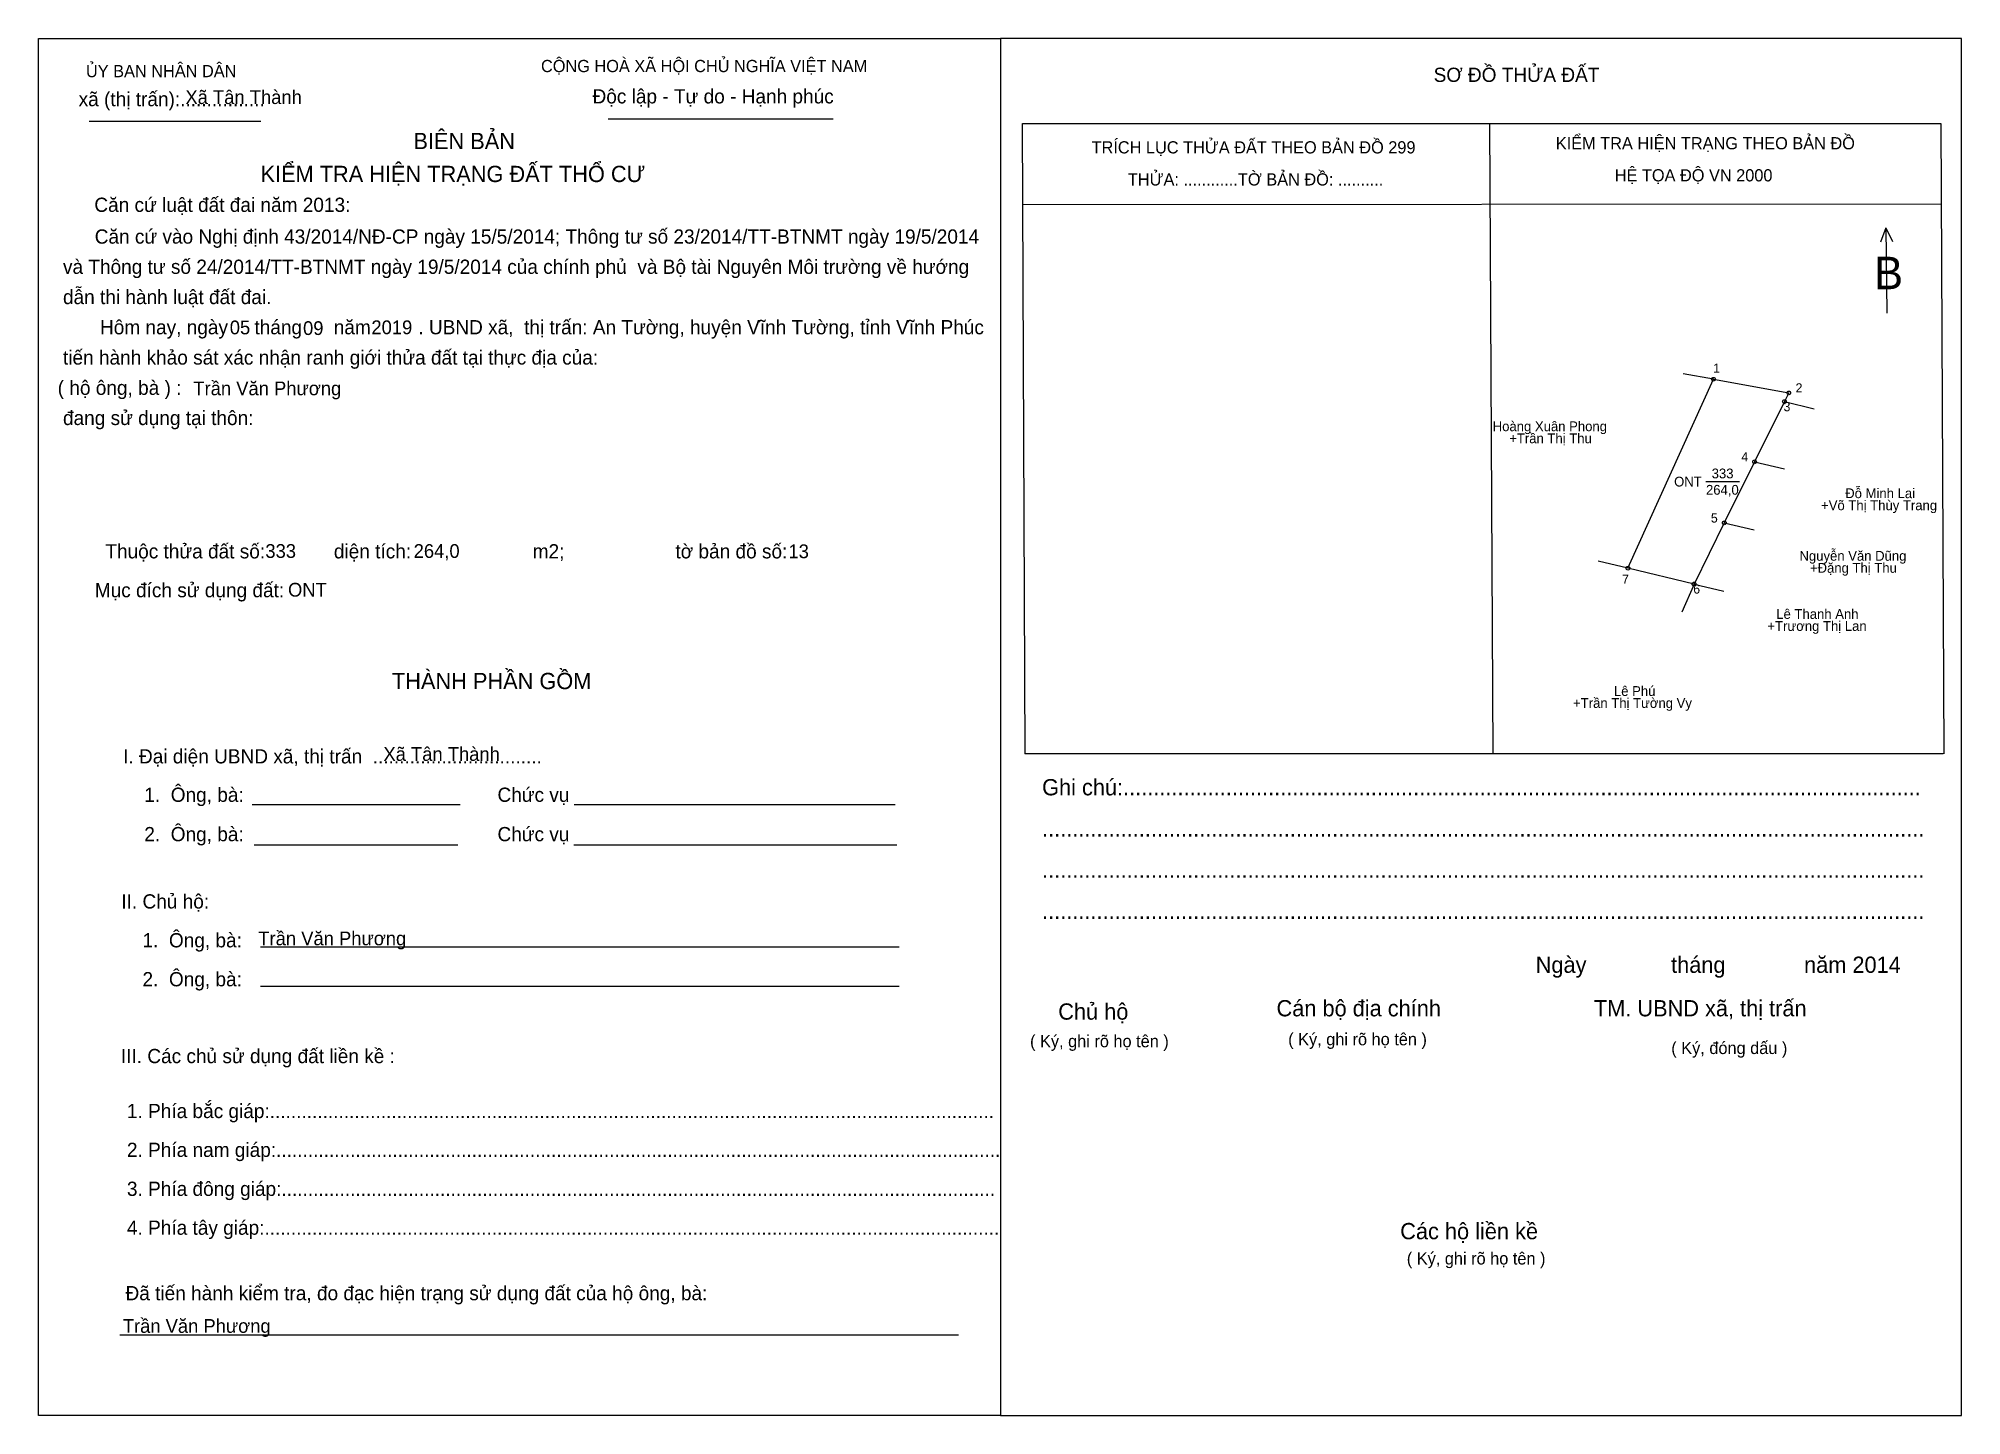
# Model space of a CAD drawing. Extents: x 540428 to 540685, y 1835203 to 1835388.
import ezdxf

# ---------------------------------------------------------------- set-up
doc = ezdxf.new("R2010")
doc.units = 0
for name, color, linetype in [('bbhtNoiDung', 7, 'Continuous'), ('bbhtTemplate', 7, 'Continuous'), ('CanhThua', 7, 'Continuous'), ('MocDinhThua', 7, 'Continuous'), ('NhanDiaChinhThua', 7, 'Continuous'), ('NhanTuCan', 7, 'Continuous'), ('RauThua', 7, 'Continuous'), ('SoHieuDinhThua', 7, 'Continuous')]:
    doc.layers.add(name, color=color, linetype=linetype)

msp = doc.modelspace()

# ---------------------------------------------------------------- linework, layer by layer
at = {"layer": 'bbhtTemplate'}
for p, q in [((540434.81, 1835376.54), (540457.77, 1835376.54)), ((540504.19, 1835376.85), (540534.31, 1835376.85)), ((540622.06, 1835376.24), (540622.49, 1835291.92)), ((540559.6, 1835365.4), (540682.43, 1835365.52)), ((540675.08, 1835362.28), (540674.35, 1835360.38)), ((540675.08, 1835362.28), (540675.94, 1835360.44)), ((540675.08, 1835362.28), (540675.2, 1835350.89)), ((540456.61, 1835285.13), (540484.41, 1835285.13)), ((540499.66, 1835285.13), (540542.58, 1835285.13)), ((540456.86, 1835279.74), (540484.1, 1835279.74)), ((540499.6, 1835279.74), (540542.82, 1835279.74)), ((540457.71, 1835266.08), (540543.13, 1835266.08)), ((540457.71, 1835260.82), (540543.13, 1835260.82)), ((540438.92, 1835214.16), (540551.03, 1835214.16))]:
    msp.add_line(p, q, dxfattribs=at)
for points in [[(540428.02, 1835203.38), (540428.02, 1835387.63), (540556.66, 1835387.63), (540556.66, 1835203.38)], [(540685.19, 1835203.38), (540685.19, 1835387.63), (540556.66, 1835387.63), (540556.66, 1835203.38)]]:
    msp.add_lwpolyline(points, close=True, dxfattribs=at)
for points in [[(540559.97, 1835291.92), (540559.6, 1835376.24), (540682.43, 1835376.24), (540682.8, 1835291.92)], [(540682.74, 1835291.92), (540559.91, 1835291.92)]]:
    msp.add_lwpolyline(points, dxfattribs=at)
at = {"layer": 'CanhThua'}
for p, q in [((540640.58, 1835316.74), (540652.01, 1835342.03)), ((540652.01, 1835342.03), (540662.08, 1835340.2)), ((540662.08, 1835340.2), (540661.5, 1835339.04)), ((540661.5, 1835339.04), (540657.51, 1835330.98)), ((540657.51, 1835330.98), (540653.46, 1835322.81)), ((540653.46, 1835322.81), (540649.41, 1835314.63)), ((540649.41, 1835314.63), (540640.58, 1835316.74))]:
    msp.add_line(p, q, dxfattribs=at)
at = {"layer": 'MocDinhThua'}
for centre in [(540652.01, 1835342.03), (540662.08, 1835340.2), (540661.5, 1835339.04), (540657.51, 1835330.98), (540653.46, 1835322.81), (540640.58, 1835316.74), (540649.41, 1835314.63)]:
    msp.add_circle(centre, 0.25, dxfattribs=at)
at = {"layer": 'NhanDiaChinhThua'}
msp.add_line((540651.01, 1835328.33), (540655.5, 1835328.33), dxfattribs=at)
at = {"layer": 'RauThua'}
for p, q in [((540652.01, 1835342.03), (540647.98, 1835342.76)), ((540661.5, 1835339.04), (540665.48, 1835338.07)), ((540657.51, 1835330.98), (540661.5, 1835330.06)), ((540653.46, 1835322.81), (540657.44, 1835321.88)), ((540640.58, 1835316.74), (540636.6, 1835317.68)), ((540649.41, 1835314.63), (540647.8, 1835310.87)), ((540649.41, 1835314.63), (540653.39, 1835313.69))]:
    msp.add_line(p, q, dxfattribs=at)

# ---------------------------------------------------------------- texts
at = {"layer": 'bbhtNoiDung'}
for s, height, p in [('Xã Tân Thành', 1.8369, (540447.67, 1835378.85)), ('05', 1.837, (540453.6, 1835348.04)), ('09', 1.837, (540463.4, 1835347.95)), ('2019', 1.837, (540472.54, 1835348.06)), ('Trần Văn Phương', 1.8369, (540448.73, 1835339.89)), ('333', 1.837, (540458.36, 1835318.13)), ('264,0', 1.837, (540478.19, 1835318.13)), ('13', 1.837, (540528.31, 1835318.09)), ('ONT', 1.837, (540461.39, 1835312.95)), ('Xã Tân Thành', 1.8369, (540474.15, 1835290.97)), ('Trần Văn Phương', 1.8369, (540457.42, 1835266.3)), ('Trần Văn Phương', 1.8369, (540439.29, 1835214.45))]:
    msp.add_text(s, height=height, dxfattribs=at).set_placement(p)
at = {"layer": 'bbhtTemplate'}
for s, height, p in [('ỦY BAN NHÂN DÂN', 1.6312, (540434.37, 1835382.44)), ('CỘNG HOÀ XÃ HỘI CHỦ NGHĨA VIỆT NAM', 1.6312, (540495.22, 1835383.12)), ('SƠ ĐỒ THỬA ĐẤT', 1.9029, (540614.59, 1835381.81)), ('xã (thị trấn):................', 1.9029, (540433.39, 1835378.56)), ('Độc lập - Tự do - Hạnh phúc', 1.9029, (540502.11, 1835378.93)), ('BIÊN BẢN', 2.175, (540478.16, 1835372.82)), ('TRÍCH LỤC THỬA ĐẤT THEO BẢN ĐỒ 299', 1.6312, (540568.85, 1835372.24)), ('KIỂM TRA HIỆN TRẠNG THEO BẢN ĐỒ', 1.6312, (540630.93, 1835372.79)), ('KIỂM TRA HIỆN TRẠNG ĐẤT THỔ CƯ', 2.175, (540457.71, 1835368.41)), ('        THỬA: ............TỜ BẢN ĐỒ: ..........', 1.6312, (540568.85, 1835367.95)), ('             HỆ TỌA ĐỘ VN 2000', 1.6312, (540630.93, 1835368.5)), ('Căn cứ luật đất đai năm 2013:', 1.9029, (540435.49, 1835364.42)), ('       Căn cứ vào Nghị định 43/2014/NĐ-CP ngày 15/5/2014; Thông tư số 23/2014/TT-BTNMT ngày 19/5/2014', 1.90294, (540430.59, 1835360.17)), (' và Thông tư số 24/2014/TT-BTNMT ngày 19/5/2014 của chính phủ  và Bộ tài Nguyên Môi trường về hướng', 1.9029, (540430.59, 1835356.13)), ('B', 4.35, (540673.49, 1835354.07)), (' dẫn thi hành luật đất đai.', 1.9029, (540430.59, 1835352.08)), ('        Hôm nay, ngày     tháng      năm         . UBND xã,  thị trấn: An Tường, huyện Vĩnh Tường, tỉnh Vĩnh Phúc', 1.90294, (540430.59, 1835348.04)), (' tiến hành khảo sát xác nhận ranh giới thửa đất tại thực địa của:', 1.9029, (540430.59, 1835343.99)), ('( hộ ông, bà ) :', 1.9029, (540430.59, 1835339.94)), (' đang sử dụng tại thôn:', 1.9029, (540430.59, 1835335.9)), ('  Thuộc thửa đất số:             diện tích:                       m2;                     tờ bản đồ số:', 1.90294, (540435.55, 1835318.06)), ('Mục đích sử dụng đất:', 1.9029, (540435.55, 1835312.86)), ('THÀNH PHẦN GỒM', 2.175, (540475.29, 1835300.57)), ('I. Đại diện UBND xã, thị trấn  ................................', 1.9029, (540439.34, 1835290.63)), ('Ghi chú:....................................................................................................................................', 2.17502, (540562.23, 1835286.36)), ('    1.  Ông, bà:                                                Chức vụ', 1.9029, (540439.34, 1835285.49)), ('    2.  Ông, bà:                                                Chức vụ', 1.9029, (540439.34, 1835280.22)), ('..................................................................................................................................................', 2.17502, (540562.23, 1835280.85)), ('II. Chủ hộ:', 1.9029, (540439.1, 1835271.22)), ('..................................................................................................................................................', 2.17502, (540562.23, 1835275.34)), ('    1.  Ông, bà:', 1.9029, (540439.1, 1835266.02)), ('..................................................................................................................................................', 2.17502, (540562.23, 1835269.83)), ('    2.  Ông, bà:', 1.9029, (540439.1, 1835260.81)), ('Ngày              tháng             năm 2014', 2.175, (540628.24, 1835262.61)), ('Chủ hộ', 2.175, (540564.39, 1835256.35)), ('Cán bộ địa chính', 2.175, (540593.58, 1835256.79)), ('TM. UBND xã, thị trấn', 2.175, (540636.02, 1835256.79)), ('III. Các chủ sử dụng đất liền kề :', 1.9029, (540439.04, 1835250.53)), ('( Ký, ghi rõ họ tên )', 1.6312, (540560.62, 1835252.66)), ('( Ký, ghi rõ họ tên )', 1.6312, (540595.14, 1835252.92)), ('( Ký, đóng dấu )', 1.6312, (540646.37, 1835251.75)), ('    1. Phía bắc giáp:.........................................................................................................................................', 1.90294, (540437.02, 1835243.18)), ('    2. Phía nam giáp:.........................................................................................................................................', 1.90294, (540437.02, 1835237.98)), ('    3. Phía đông giáp:.......................................................................................................................................', 1.90294, (540437.02, 1835232.77)), ('    4. Phía tây giáp:...........................................................................................................................................', 1.90294, (540437.02, 1835227.57)), ('Các hộ liền kề', 2.175, (540610.12, 1835226.97)), ('( Ký, ghi rõ họ tên )', 1.6312, (540611, 1835223.59)), ('    Đã tiến hành kiểm tra, đo đạc hiện trạng sử dụng đất của hộ ông, bà:', 1.9029, (540436.83, 1835218.81))]:
    msp.add_text(s, height=height, dxfattribs=at).set_placement(p)
at = {"layer": 'NhanDiaChinhThua'}
for s, p in [('333', (540651.77, 1835328.77)), ('ONT', (540646.75, 1835327.68)), ('264,0', (540651.01, 1835326.58))]:
    msp.add_text(s, height=1.309, dxfattribs=at).set_placement(p)
at = {"layer": 'NhanTuCan'}
for s, height, p in [('Hoàng Xuân Phong', 1.3091, (540622.49, 1835335.08)), ('+Trần Thị Thu', 1.3091, (540624.7, 1835333.47)), ('Đỗ Minh Lai', 1.3091, (540669.63, 1835326.12)), ('+Võ Thị Thùy Trang', 1.3091, (540666.4, 1835324.51)), ('Nguyễn Văn Dũng', 1.3091, (540663.51, 1835317.75)), ('+Đặng Thị Thu', 1.3091, (540664.91, 1835316.14)), ('+Trương Thị Lan', 1.3091, (540659.23, 1835308.36)), ('Lê Thanh Anh', 1.3091, (540660.41, 1835309.97)), ('+Trần Thị Tường Vy', 1.3091, (540633.24, 1835298.06)), ('Lê Phú', 1.309, (540638.7, 1835299.66))]:
    msp.add_text(s, height=height, dxfattribs=at).set_placement(p)
at = {"layer": 'SoHieuDinhThua'}
for s, p in [('1', (540651.96, 1835342.89)), ('2', (540662.99, 1835340.26)), ('3', (540661.38, 1835337.75)), ('4', (540655.73, 1835331.03)), ('5', (540651.67, 1835322.86)), ('7', (540639.79, 1835314.66)), ('6', (540649.31, 1835313.35))]:
    msp.add_text(s, height=1.23, dxfattribs=at).set_placement(p)

doc.saveas('drawing.dxf')
